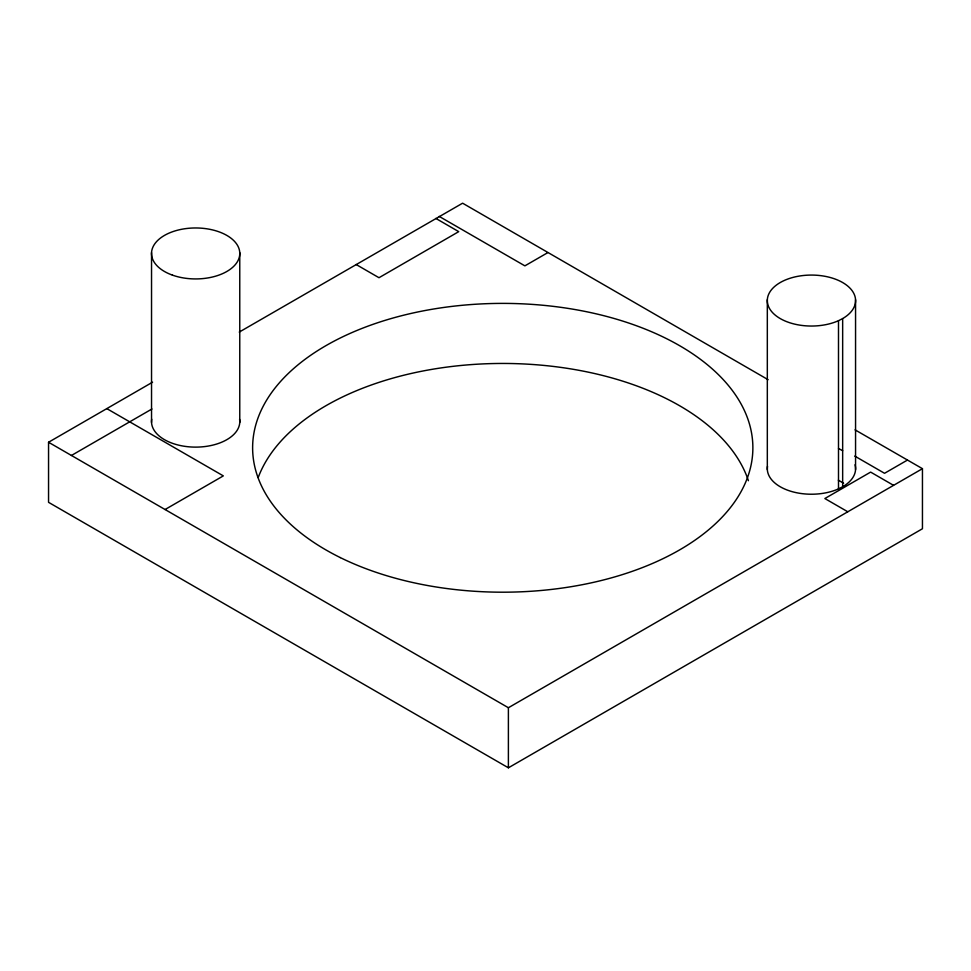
<?xml version="1.0" encoding="UTF-8"?>
<svg xmlns="http://www.w3.org/2000/svg" width="971" height="971" viewBox="0 0 971 971"><rect width="100%" height="100%" fill="white"/><g stroke="black" fill="none" stroke-linecap="round" stroke-linejoin="round"><path stroke-width="1.46" d="M239.242 332.082L462.609 203.194L768.122 379.685M855.063 429.85L922.45 468.677L922.45 528.746L508.391 767.806L48.55 502.323L48.55 442.254L152.581 382.186M71.441 455.472L151.937 408.997M547.778 252.642L524.886 265.86L439.22 216.412M165.07 509.52L223.33 475.887L106.81 408.621M907.436 460.084L884.545 473.29L854.723 456.079M508.391 767.806L508.391 707.738L922.45 468.677M842.658 318.573L838.495 320.697A44.144 25.489 0 0 1 768 305.064A44.144 25.489 0 0 1 824.646 276.237A44.144 25.489 0 0 1 842.658 318.573L842.658 486.762L838.495 488.874A44.144 25.489 0 0 1 790.176 491.071A44.144 25.489 0 0 1 767.503 466.347M435.845 218.426L458.737 231.644L378.993 277.718L356.114 264.5M893.526 485.318L870.635 472.1L824.865 498.536L847.744 511.753M838.361 480.196L843.617 483.23M48.55 442.254L508.391 707.738M855.56 299.76L855.56 469.539M838.495 320.697L838.495 488.874M767.321 299.76L767.321 469.539M239.764 252.654L239.764 422.434M151.537 252.654L151.537 422.434M855.038 464.757A44.144 25.489 0 0 1 842.658 486.762M838.495 448.602A44.144 25.489 0 0 1 842.658 450.726M258.189 477.598A250.117 144.4 0 0 1 505.49 363.457A250.117 144.4 0 0 1 748.41 480.706M239.594 419.241A44.144 25.489 0 0 1 195.656 447.121A44.144 25.489 0 0 1 151.707 419.241M340.311 557.597A250.117 144.4 0 0 0 748.677 474.115A250.117 144.4 0 0 0 419.266 311.667A250.117 144.4 0 0 0 340.311 557.597M172.389 275.109A44.144 25.489 0 0 0 239.764 254.256A44.144 25.489 0 0 0 174.792 230.989A44.144 25.489 0 0 0 172.389 275.109"/></g></svg>
